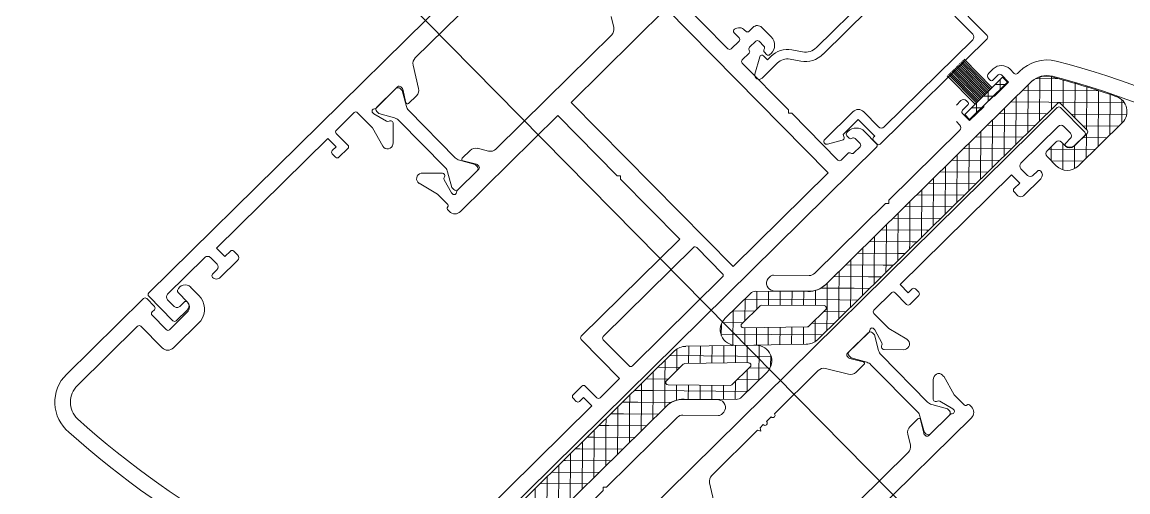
# Model space of a CAD drawing. Header units: centimetres. Extents: x 118932 to 154602, y -32682 to -23521.
# Drawn here: x 137766.14 to 137780.28, y -25504.94 to -25498.93 of the extents above; entities that cross this region are included whole.
import ezdxf

# ---------------------------------------------------------------- set-up
doc = ezdxf.new("R2010")
doc.units = ezdxf.units.CM
doc.header["$LTSCALE"] = 50
doc.header["$MEASUREMENT"] = 0
doc.layers.add('GEN_02_TF_Pencere', color=7, linetype='Continuous', lineweight=9, true_color=0x6093ac)
doc.layers.add('GEN_05_ML_Alçıpan_giydirme', color=7, linetype='Continuous', lineweight=18, true_color=0x7ebab5)

# ---------------------------------------------------------------- blocks, each defined once
blk = doc.blocks.new('P7_')
at = {"layer": 'GEN_02_TF_Pencere'}
for p, q in [((163386.215, -16188.826, 0), (163386.215, -16138.823, 0)), ((163381.215, -16166.121, 0), (163381.215, -16165.681, 0)), ((163381.245, -16165.651, 0), (163391.185, -16165.651, 0)), ((163381.245, -16165.651, 0), (163381.245, -16165.651, 0)), ((163381.355, -16165.881, 0), (163381.355, -16166.001, 0)), ((163382.075, -16165.831, 0), (163381.405, -16165.831, 0)), ((163382.125, -16166.001, 0), (163382.125, -16165.881, 0)), ((163384.265, -16165.851, 0), (163382.265, -16165.851, 0)), ((163382.265, -16165.851, 0), (163382.265, -16166.001, 0)), ((163384.265, -16166.001, 0), (163384.265, -16165.851, 0)), ((163384.385, -16165.881, 0), (163384.385, -16166.091, 0)), ((163384.735, -16165.851, 0), (163384.415, -16165.851, 0)), ((163384.765, -16166.152, 0), (163384.765, -16165.881, 0)), ((163382.265, -16166.001, 0), (163382.365, -16166.001, 0)), ((163382.395, -16166.031, 0), (163382.395, -16166.101, 0)), ((163384.165, -16166.091, 0), (163384.165, -16166.031, 0)), ((163384.195, -16166.001, 0), (163384.265, -16166.001, 0)), ((163384.903, -16166.018, 0), (163384.903, -16166.036, 0)), ((163385.363, -16166.006, 0), (163384.976, -16166.006, 0)), ((163385.331, -16166.006, 0), (163384.991, -16166.006, 0)), ((163385.699, -16165.948, 0), (163385.54, -16166.208, 0)), ((163386.57, -16165.901, 0), (163385.784, -16165.901, 0)), ((163381.445, -16166.151, 0), (163381.245, -16166.151, 0)), ((163381.405, -16166.051, 0), (163381.485, -16166.051, 0)), ((163381.995, -16166.051, 0), (163382.075, -16166.051, 0)), ((163382.345, -16166.151, 0), (163382.035, -16166.151, 0)), ((163384.355, -16166.121, 0), (163384.195, -16166.121, 0)), ((163384.696, -16166.412, 0), (163384.765, -16166.152, 0)), ((163384.903, -16166.036, 0), (163384.954, -16166.22, 0)), ((163384.951, -16166.046, 0), (163384.951, -16166.082, 0)), ((163384.951, -16166.082, 0), (163385.055, -16166.262, 0)), ((163385.267, -16166.262, 0), (163385.371, -16166.082, 0)), ((163385.295, -16166.226, 0), (163385.388, -16166.073, 0)), ((163385.371, -16166.082, 0), (163385.371, -16166.046, 0)), ((163385.393, -16166.058, 0), (163385.393, -16166.036, 0)), ((163384.992, -16166.302, 0), (163384.821, -16166.475, 0)), ((163385.455, -16166.256, 0), (163385.313, -16166.256, 0)), ((163385.071, -16166.322, 0), (163385.071, -16167.17, 0)), ((163385.251, -16167.17, 0), (163385.251, -16166.322, 0)), ((163384.821, -16166.475, 0), (163384.803, -16166.488, 0)), ((163384.801, -16167.005, 0), (163384.819, -16167.018, 0)), ((163384.819, -16167.018, 0), (163384.99, -16167.19, 0)), ((163384.763, -16167.341, 0), (163384.694, -16167.08, 0)), ((163384.952, -16167.272, 0), (163384.901, -16167.456, 0)), ((163385.055, -16167.23, 0), (163384.951, -16167.41, 0)), ((163385.251, -16167.17, 0), (163385.251, -16167.17, 0)), ((163385.371, -16167.41, 0), (163385.267, -16167.23, 0)), ((163385.387, -16167.419, 0), (163385.294, -16167.267, 0)), ((163385.311, -16167.236, 0), (163385.453, -16167.236, 0)), ((163385.539, -16167.284, 0), (163385.614, -16167.408, 0)), ((163387.863, -16167.407, 0), (163387.938, -16167.283, 0)), ((163384.764, -16167.528, 0), (163384.763, -16167.341, 0)), ((163384.951, -16167.41, 0), (163384.951, -16167.446, 0)), ((163385.371, -16167.446, 0), (163385.371, -16167.41, 0)), ((163385.391, -16167.456, 0), (163385.391, -16167.435, 0)), ((163388.713, -16167.339, 0), (163388.714, -16168.625, 0)), ((163384.714, -16167.607, 0), (163384.714, -16167.572, 0)), ((163384.729, -16167.553, 0), (163384.749, -16167.547, 0)), ((163384.901, -16167.456, 0), (163384.901, -16167.475, 0)), ((163384.974, -16167.486, 0), (163385.361, -16167.486, 0)), ((163384.991, -16167.486, 0), (163385.331, -16167.486, 0)), ((163385.7, -16167.456, 0), (163386.607, -16167.456, 0)), ((163386.607, -16167.456, 0), (163387.777, -16167.455, 0)), ((163386.564, -16167.706, 0), (163384.814, -16167.707, 0)), ((163386.564, -16168.786, 0), (163386.564, -16167.706, 0)), ((163388.514, -16167.704, 0), (163386.804, -16167.705, 0)), ((163386.804, -16167.705, 0), (163386.805, -16170.656, 0)), ((163388.515, -16170.655, 0), (163388.514, -16167.704, 0)), ((163388.914, -16168.625, 0), (163388.914, -16168.535, 0)), ((163388.744, -16168.655, 0), (163388.884, -16168.655, 0)), ((163389.034, -16168.604, 0), (163389.034, -16168.625, 0)), ((163389.064, -16168.655, 0), (163389.134, -16168.654, 0)), ((163386.594, -16168.816, 0), (163386.564, -16168.786, 0)), ((163386.564, -16168.846, 0), (163386.594, -16168.816, 0)), ((163386.565, -16169.926, 0), (163386.564, -16168.846, 0)), ((163388.865, -16168.855, 0), (163388.744, -16168.855, 0)), ((163389.034, -16168.805, 0), (163388.924, -16168.805, 0)), ((163389.064, -16168.925, 0), (163389.064, -16168.835, 0)), ((163389.214, -16168.734, 0), (163389.214, -16168.904, 0)), ((163388.714, -16168.885, 0), (163388.715, -16169.725, 0)), ((163388.732, -16169.097, 0), (163388.93, -16168.983, 0)), ((163389.014, -16169.025, 0), (163389.014, -16168.984, 0)), ((163388.975, -16169.009, 0), (163388.975, -16169.079, 0)), ((163388.975, -16169.079, 0), (163389.039, -16169.079, 0)), ((163389.064, -16169.055, 0), (163389.044, -16169.055, 0)), ((163389.039, -16169.199, 0), (163388.76, -16169.199, 0)), ((163389.267, -16169.391, 0), (163389.186, -16169.276, 0)), ((163389.285, -16169.207, 0), (163389.366, -16169.323, 0)), ((163389.53, -16169.408, 0), (163390.443, -16169.408, 0)), ((163391.075, -16170.689, 0), (163391.075, -16169.429, 0)), ((163391.195, -16169.289, 0), (163391.195, -16170.829, 0)), ((163390.345, -16169.528, 0), (163389.53, -16169.528, 0)), ((163388.715, -16169.725, 0), (163388.685, -16169.755, 0)), ((163388.685, -16169.755, 0), (163388.715, -16169.785, 0)), ((163388.715, -16169.785, 0), (163388.715, -16170.625, 0)), ((163384.765, -16170.657, 0), (163384.765, -16169.957, 0)), ((163384.795, -16169.927, 0), (163386.565, -16169.926, 0)), ((163386.615, -16170.126, 0), (163384.995, -16170.126, 0)), ((163386.636, -16170.134, 0), (163386.636, -16170.134, 0)), ((163384.965, -16170.156, 0), (163384.965, -16170.627, 0)), ((163386.645, -16170.626, 0), (163386.645, -16170.156, 0)), ((163384.165, -16170.477, 0), (163384.165, -16170.417, 0)), ((163384.195, -16170.387, 0), (163384.355, -16170.387, 0)), ((163384.385, -16170.417, 0), (163384.385, -16170.627, 0)), ((163388.934, -16170.485, 0), (163388.763, -16170.386, 0)), ((163388.781, -16170.319, 0), (163389.285, -16170.319, 0)), ((163389.385, -16170.419, 0), (163389.385, -16170.689, 0)), ((163384.265, -16170.507, 0), (163384.195, -16170.507, 0)), ((163384.265, -16170.657, 0), (163384.265, -16170.507, 0)), ((163388.995, -16170.439, 0), (163388.975, -16170.474, 0)), ((163389.265, -16170.439, 0), (163388.995, -16170.439, 0)), ((163389.015, -16170.525, 0), (163389.015, -16170.485, 0)), ((163389.045, -16170.455, 0), (163389.065, -16170.455, 0)), ((163389.265, -16170.739, 0), (163389.265, -16170.439, 0)), ((163382.265, -16170.658, 0), (163384.265, -16170.657, 0)), ((163384.415, -16170.657, 0), (163384.765, -16170.657, 0)), ((163384.995, -16170.657, 0), (163386.615, -16170.656, 0)), ((163386.805, -16170.656, 0), (163388.515, -16170.655, 0)), ((163386.805, -16170.656, 0), (163386.805, -16170.656, 0)), ((163388.745, -16170.655, 0), (163388.866, -16170.655, 0)), ((163389.065, -16170.675, 0), (163389.065, -16170.585, 0)), ((163389.215, -16170.604, 0), (163389.215, -16170.824, 0)), ((163388.925, -16170.705, 0), (163389.035, -16170.705, 0)), ((163389.215, -16170.829, 0), (163389.215, -16170.769, 0)), ((163389.245, -16170.739, 0), (163389.265, -16170.739, 0)), ((163389.435, -16170.739, 0), (163391.025, -16170.739, 0)), ((163390.47, -16171.349, 0), (163390.47, -16170.839, 0)), ((163390.49, -16171.349, 0), (163390.49, -16170.839, 0)), ((163390.51, -16171.349, 0), (163390.51, -16170.839, 0)), ((163390.53, -16171.349, 0), (163390.53, -16170.839, 0)), ((163390.55, -16171.349, 0), (163390.55, -16170.839, 0)), ((163390.57, -16171.349, 0), (163390.57, -16170.839, 0)), ((163390.59, -16171.349, 0), (163390.59, -16170.839, 0)), ((163390.61, -16171.349, 0), (163390.61, -16170.839, 0)), ((163390.63, -16171.349, 0), (163390.63, -16170.839, 0)), ((163390.65, -16171.349, 0), (163390.65, -16170.839, 0)), ((163390.67, -16171.349, 0), (163390.67, -16170.839, 0)), ((163390.69, -16171.349, 0), (163390.69, -16170.839, 0)), ((163390.71, -16171.349, 0), (163390.71, -16170.839, 0)), ((163390.73, -16171.349, 0), (163390.73, -16170.839, 0)), ((163390.75, -16171.349, 0), (163390.75, -16170.839, 0)), ((163390.77, -16171.349, 0), (163390.77, -16170.839, 0)), ((163389.185, -16170.854, 0), (163381.245, -16170.859, 0)), ((163389.185, -16170.854, 0), (163389.185, -16170.854, 0)), ((163391.165, -16170.859, 0), (163389.245, -16170.859, 0)), ((163391.165, -16170.859, 0), (163391.165, -16170.859, 0)), ((163390.96, -16171.349, 0), (163390.28, -16171.349, 0)), ((163390.28, -16171.349, 0), (163390.28, -16171.439, 0)), ((163390.492, -16171.439, 0), (163390.402, -16171.349, 0)), ((163390.492, -16171.349, 0), (163390.402, -16171.439, 0)), ((163390.704, -16171.439, 0), (163390.614, -16171.349, 0)), ((163390.704, -16171.349, 0), (163390.614, -16171.439, 0)), ((163390.916, -16171.439, 0), (163390.826, -16171.349, 0)), ((163390.916, -16171.349, 0), (163390.826, -16171.439, 0)), ((163390.96, -16171.439, 0), (163390.96, -16171.349, 0)), ((163390.96, -16171.349, 0), (163390.96, -16171.349, 0)), ((163390.28, -16171.44, 0), (163390.279, -16171.438, 0)), ((163390.28, -16171.439, 0), (163390.96, -16171.439, 0))]:
    blk.add_line(p, q, dxfattribs=at)
at = {"layer": 'GEN_02_TF_Pencere', "extrusion": (0, 0, -1)}
for p, q in [((163379.764, -16165.653, 0), (163381.145, -16165.653, 0)), ((163381.175, -16165.683, 0), (163381.175, -16165.823, 0)), ((163380.845, -16165.853, 0), (163379.764, -16165.853, 0)), ((163380.875, -16166.272, 0), (163380.875, -16165.883, 0)), ((163381.075, -16165.883, 0), (163381.075, -16166.142, 0)), ((163381.145, -16165.853, 0), (163381.105, -16165.853, 0)), ((163381.515, -16166.083, 0), (163381.515, -16165.911, 0)), ((163381.679, -16165.973, 0), (163381.679, -16166.122, 0)), ((163381.105, -16166.172, 0), (163381.44, -16166.172, 0)), ((163381.468, -16166.372, 0), (163380.975, -16166.372, 0)), ((163385.515, -16170.899, 0), (163381.206, -16170.899, 0)), ((163382.581, -16171.329, 0), (163383.01, -16170.899, 0)), ((163382.793, -16171.329, 0), (163383.223, -16170.899, 0)), ((163383.005, -16171.329, 0), (163383.428, -16170.906, 0)), ((163383.525, -16171.329, 0), (163383.095, -16170.899, 0)), ((163383.217, -16171.329, 0), (163383.62, -16170.925, 0)), ((163383.737, -16171.329, 0), (163383.307, -16170.899, 0)), ((163383.428, -16170.906, 0), (163383.435, -16170.899, 0)), ((163383.429, -16171.329, 0), (163383.813, -16170.945, 0)), ((163383.537, -16170.917, 0), (163383.519, -16170.899, 0)), ((163383.949, -16171.329, 0), (163383.537, -16170.917, 0)), ((163383.62, -16170.925, 0), (163383.647, -16170.899, 0)), ((163383.641, -16171.329, 0), (163384.005, -16170.965, 0)), ((163383.773, -16170.941, 0), (163383.731, -16170.899, 0)), ((163384.161, -16171.329, 0), (163383.773, -16170.941, 0)), ((163383.813, -16170.945, 0), (163383.859, -16170.899, 0)), ((163383.853, -16171.329, 0), (163384.198, -16170.984, 0)), ((163384.01, -16170.965, 0), (163383.943, -16170.899, 0)), ((163384.005, -16170.965, 0), (163384.071, -16170.899, 0)), ((163384.373, -16171.329, 0), (163384.01, -16170.965, 0)), ((163384.246, -16170.989, 0), (163384.156, -16170.899, 0)), ((163384.198, -16170.984, 0), (163384.283, -16170.899, 0)), ((163384.482, -16171.013, 0), (163384.368, -16170.899, 0)), ((163384.39, -16171.004, 0), (163384.495, -16170.899, 0)), ((163384.718, -16171.037, 0), (163384.58, -16170.899, 0)), ((163384.583, -16171.024, 0), (163384.708, -16170.899, 0)), ((163384.775, -16171.043, 0), (163384.92, -16170.899, 0)), ((163384.955, -16171.061, 0), (163384.792, -16170.899, 0)), ((163384.968, -16171.063, 0), (163385.132, -16170.899, 0)), ((163385.191, -16171.086, 0), (163385.004, -16170.899, 0)), ((163385.16, -16171.082, 0), (163385.344, -16170.899, 0)), ((163385.416, -16171.099, 0), (163385.216, -16170.899, 0)), ((163385.356, -16171.099, 0), (163385.553, -16170.902, 0)), ((163386.344, -16171.815, 0), (163385.428, -16170.899, 0)), ((163385.515, -16170.899, 0), (163385.515, -16170.899, 0)), ((163385.527, -16171.14, 0), (163385.684, -16170.983, 0)), ((163386.306, -16171.577, 0), (163385.657, -16170.957, 0)), ((163384.065, -16171.329, 0), (163384.39, -16171.004, 0)), ((163384.586, -16171.329, 0), (163384.246, -16170.989, 0)), ((163384.278, -16171.329, 0), (163384.583, -16171.024, 0)), ((163384.798, -16171.329, 0), (163384.482, -16171.013, 0)), ((163384.49, -16171.329, 0), (163384.775, -16171.043, 0)), ((163384.702, -16171.329, 0), (163384.968, -16171.063, 0)), ((163385.019, -16171.338, 0), (163384.718, -16171.037, 0)), ((163384.914, -16171.329, 0), (163385.16, -16171.082, 0)), ((163385.815, -16171.922, 0), (163384.955, -16171.061, 0)), ((163385.17, -16171.099, 0), (163385.473, -16171.099, 0)), ((163385.17, -16171.099, 0), (163385.17, -16171.099, 0)), ((163385.204, -16171.099, 0), (163385.191, -16171.086, 0)), ((163385.493, -16171.107, 0), (163386.083, -16171.67, 0)), ((163385.636, -16171.243, 0), (163385.792, -16171.087, 0)), ((163386.184, -16171.072, 0), (163386.079, -16171.177, 0)), ((163386.412, -16171.056, 0), (163386.098, -16171.37, 0)), ((163386.201, -16171.066, 0), (163386.391, -16171.256, 0)), ((163386.721, -16171.056, 0), (163386.263, -16171.056, 0)), ((163386.403, -16171.056, 0), (163386.603, -16171.256, 0)), ((163386.624, -16171.056, 0), (163386.424, -16171.256, 0)), ((163386.616, -16171.056, 0), (163387.476, -16171.916, 0)), ((163386.8, -16171.093, 0), (163386.636, -16171.256, 0)), ((163387.262, -16171.555, 0), (163386.792, -16171.085, 0)), ((163387.017, -16171.08, 0), (163387.06, -16171.08, 0)), ((163387.095, -16171.095, 0), (163387.417, -16171.42, 0)), ((163385.09, -16171.365, 0), (163385.227, -16171.228, 0)), ((163385.711, -16171.713, 0), (163385.149, -16171.15, 0)), ((163385.744, -16171.347, 0), (163385.901, -16171.191, 0)), ((163386.086, -16171.163, 0), (163387.002, -16172.079, 0)), ((163386.368, -16171.256, 0), (163386.698, -16171.256, 0)), ((163386.719, -16171.265, 0), (163387.282, -16171.828, 0)), ((163386.906, -16171.199, 0), (163386.779, -16171.325, 0)), ((163387.276, -16171.561, 0), (163386.954, -16171.236, 0)), ((163390.29, -16171.189, 0), (163390.37, -16171.189, 0)), ((163390.42, -16171.239, 0), (163390.42, -16171.269, 0)), ((163390.82, -16171.269, 0), (163390.82, -16171.239, 0)), ((163390.87, -16171.189, 0), (163390.95, -16171.189, 0)), ((163381.247, -16171.329, 0), (163384.943, -16171.329, 0)), ((163381.247, -16171.329, 0), (163384.942, -16171.329, 0)), ((163385.207, -16171.46, 0), (163385.333, -16171.334, 0)), ((163385.853, -16171.451, 0), (163386.009, -16171.294, 0)), ((163385.961, -16171.554, 0), (163386.118, -16171.398, 0)), ((163386.125, -16171.401, 0), (163386.774, -16172.02, 0)), ((163386.36, -16171.32, 0), (163386.204, -16171.476, 0)), ((163386.937, -16171.871, 0), (163386.348, -16171.308, 0)), ((163387.012, -16171.305, 0), (163386.885, -16171.431, 0)), ((163390.14, -16171.399, 0), (163390.14, -16171.339, 0)), ((163390.27, -16171.319, 0), (163390.27, -16171.449, 0)), ((163390.4, -16171.289, 0), (163390.3, -16171.289, 0)), ((163390.94, -16171.289, 0), (163390.84, -16171.289, 0)), ((163390.97, -16171.449, 0), (163390.97, -16171.319, 0)), ((163391.1, -16171.339, 0), (163391.1, -16171.419, 0)), ((163383.612, -16171.529, 0), (163382.341, -16171.529, 0)), ((163383.642, -16171.499, 0), (163383.612, -16171.529, 0)), ((163383.672, -16171.529, 0), (163383.642, -16171.499, 0)), ((163384.943, -16171.529, 0), (163383.672, -16171.529, 0)), ((163385.155, -16171.417, 0), (163385.477, -16171.741, 0)), ((163385.169, -16171.423, 0), (163385.639, -16171.892, 0)), ((163385.313, -16171.567, 0), (163385.439, -16171.44, 0)), ((163385.419, -16171.673, 0), (163385.545, -16171.546, 0)), ((163386.07, -16171.658, 0), (163386.226, -16171.501, 0)), ((163386.469, -16171.424, 0), (163386.313, -16171.58, 0)), ((163386.578, -16171.527, 0), (163386.421, -16171.684, 0)), ((163387.118, -16171.411, 0), (163386.992, -16171.537, 0)), ((163387.224, -16171.517, 0), (163387.098, -16171.643, 0)), ((163387.488, -16171.449, 0), (163388.759, -16171.449, 0)), ((163388.759, -16171.449, 0), (163388.789, -16171.479, 0)), ((163388.789, -16171.479, 0), (163388.819, -16171.449, 0)), ((163388.819, -16171.449, 0), (163390.09, -16171.449, 0)), ((163390.27, -16171.449, 0), (163390.522, -16171.449, 0)), ((163390.54, -16171.439, 0), (163390.7, -16171.439, 0)), ((163390.717, -16171.449, 0), (163390.97, -16171.449, 0)), ((163391.13, -16171.449, 0), (163391.164, -16171.449, 0)), ((163385.335, -16171.883, 0), (163385.013, -16171.558, 0)), ((163385.525, -16171.779, 0), (163385.651, -16171.652, 0)), ((163386.018, -16171.922, 0), (163386.332, -16171.608, 0)), ((163386.686, -16171.631, 0), (163386.53, -16171.787, 0)), ((163387.34, -16171.613, 0), (163387.204, -16171.75, 0)), ((163387.516, -16171.649, 0), (163387.27, -16171.895, 0)), ((163387.411, -16171.64, 0), (163387.712, -16171.94, 0)), ((163387.729, -16171.649, 0), (163387.463, -16171.915, 0)), ((163391.184, -16171.649, 0), (163387.488, -16171.649, 0)), ((163391.184, -16171.649, 0), (163387.488, -16171.649, 0)), ((163387.633, -16171.649, 0), (163387.948, -16171.964, 0)), ((163387.941, -16171.649, 0), (163387.655, -16171.935, 0)), ((163387.845, -16171.649, 0), (163388.185, -16171.989, 0)), ((163388.153, -16171.649, 0), (163387.848, -16171.954, 0)), ((163388.365, -16171.649, 0), (163388.04, -16171.974, 0)), ((163388.057, -16171.649, 0), (163388.421, -16172.013, 0)), ((163388.577, -16171.649, 0), (163388.233, -16171.993, 0)), ((163388.269, -16171.649, 0), (163388.657, -16172.037, 0)), ((163388.789, -16171.649, 0), (163388.425, -16172.013, 0)), ((163388.481, -16171.649, 0), (163388.893, -16172.061, 0)), ((163389.001, -16171.649, 0), (163388.618, -16172.033, 0)), ((163388.693, -16171.649, 0), (163389.123, -16172.079, 0)), ((163389.213, -16171.649, 0), (163388.81, -16172.052, 0)), ((163388.906, -16171.649, 0), (163389.335, -16172.079, 0)), ((163389.426, -16171.649, 0), (163389.003, -16172.072, 0)), ((163389.118, -16171.649, 0), (163389.548, -16172.079, 0)), ((163389.638, -16171.649, 0), (163389.208, -16172.079, 0)), ((163389.33, -16171.649, 0), (163389.76, -16172.079, 0)), ((163389.85, -16171.649, 0), (163389.42, -16172.079, 0)), ((163389.542, -16171.649, 0), (163389.972, -16172.079, 0)), ((163390.062, -16171.649, 0), (163389.632, -16172.079, 0)), ((163389.754, -16171.649, 0), (163390.184, -16172.079, 0)), ((163390.274, -16171.649, 0), (163389.844, -16172.079, 0)), ((163389.966, -16171.649, 0), (163390.396, -16172.079, 0)), ((163390.486, -16171.649, 0), (163390.056, -16172.079, 0)), ((163390.178, -16171.649, 0), (163390.608, -16172.079, 0)), ((163390.698, -16171.649, 0), (163390.268, -16172.079, 0)), ((163390.39, -16171.649, 0), (163390.82, -16172.079, 0)), ((163390.911, -16171.649, 0), (163390.481, -16172.079, 0)), ((163390.603, -16171.649, 0), (163391.033, -16172.079, 0)), ((163391.123, -16171.649, 0), (163390.693, -16172.079, 0)), ((163390.815, -16171.649, 0), (163391.84, -16172.675, 0)), ((163391.303, -16171.681, 0), (163390.905, -16172.079, 0)), ((163391.027, -16171.649, 0), (163391.719, -16172.341, 0)), ((163391.249, -16171.659, 0), (163391.46, -16171.87, 0)), ((163391.594, -16171.684, 0), (163391.594, -16171.684, 0)), ((163385.631, -16171.885, 0), (163385.794, -16171.722, 0)), ((163386.062, -16171.722, 0), (163385.733, -16171.722, 0)), ((163385.806, -16171.922, 0), (163386.006, -16171.722, 0)), ((163386.027, -16171.922, 0), (163385.827, -16171.722, 0)), ((163386.229, -16171.912, 0), (163386.039, -16171.722, 0)), ((163386.247, -16171.905, 0), (163386.351, -16171.801, 0)), ((163386.795, -16171.734, 0), (163386.638, -16171.891, 0)), ((163391.411, -16171.785, 0), (163391.117, -16172.079, 0)), ((163385.413, -16171.898, 0), (163385.371, -16171.898, 0)), ((163385.709, -16171.922, 0), (163386.168, -16171.922, 0)), ((163386.903, -16171.838, 0), (163386.747, -16171.994, 0)), ((163387.074, -16171.879, 0), (163386.878, -16172.075, 0)), ((163387.261, -16171.879, 0), (163386.958, -16171.879, 0)), ((163387.014, -16171.879, 0), (163387.214, -16172.079, 0)), ((163387.27, -16171.895, 0), (163387.086, -16172.079, 0)), ((163387.226, -16171.879, 0), (163387.24, -16171.892, 0)), ((163387.24, -16171.892, 0), (163387.426, -16172.079, 0)), ((163387.261, -16171.879, 0), (163387.261, -16171.879, 0)), ((163387.463, -16171.915, 0), (163387.299, -16172.079, 0)), ((163387.476, -16171.916, 0), (163387.638, -16172.079, 0)), ((163387.655, -16171.935, 0), (163387.511, -16172.079, 0)), ((163387.712, -16171.94, 0), (163387.851, -16172.079, 0)), ((163387.848, -16171.954, 0), (163387.723, -16172.079, 0)), ((163388.04, -16171.974, 0), (163387.935, -16172.079, 0)), ((163387.948, -16171.964, 0), (163388.063, -16172.079, 0)), ((163391.489, -16171.919, 0), (163391.254, -16172.154, 0)), ((163391.185, -16172.117, 0), (163381.245, -16172.117, 0)), ((163386.915, -16172.079, 0), (163391.224, -16172.079, 0)), ((163386.915, -16172.079, 0), (163386.915, -16172.079, 0)), ((163388.233, -16171.993, 0), (163388.147, -16172.079, 0)), ((163388.185, -16171.989, 0), (163388.275, -16172.079, 0)), ((163388.425, -16172.013, 0), (163388.359, -16172.079, 0)), ((163388.421, -16172.013, 0), (163388.487, -16172.079, 0)), ((163388.618, -16172.033, 0), (163388.571, -16172.079, 0)), ((163388.657, -16172.037, 0), (163388.699, -16172.079, 0)), ((163388.81, -16172.052, 0), (163388.784, -16172.079, 0)), ((163388.893, -16172.061, 0), (163388.911, -16172.079, 0)), ((163389.003, -16172.072, 0), (163388.996, -16172.079, 0)), ((163391.185, -16172.117, 0), (163391.185, -16172.117, 0)), ((163391.565, -16172.055, 0), (163391.254, -16172.366, 0)), ((163391.254, -16172.109, 0), (163391.254, -16172.589, 0)), ((163391.215, -16172.587, 0), (163391.215, -16172.147, 0)), ((163391.64, -16172.192, 0), (163391.254, -16172.578, 0)), ((163384.734, -16172.367, 0), (163385.558, -16172.367, 0)), ((163385.558, -16172.367, 0), (163385.58, -16172.405, 0)), ((163385.58, -16172.405, 0), (163385.602, -16172.367, 0)), ((163385.602, -16172.367, 0), (163385.66, -16172.367, 0)), ((163385.72, -16172.367, 0), (163385.8, -16172.367, 0)), ((163385.86, -16172.367, 0), (163386.646, -16172.367, 0)), ((163387.665, -16172.618, 0), (163387.665, -16172.347, 0)), ((163387.695, -16172.317, 0), (163388.015, -16172.317, 0)), ((163388.045, -16172.347, 0), (163388.045, -16172.557, 0)), ((163388.165, -16172.467, 0), (163388.165, -16172.317, 0)), ((163388.165, -16172.317, 0), (163390.165, -16172.317, 0)), ((163390.165, -16172.317, 0), (163390.165, -16172.467, 0)), ((163390.305, -16172.467, 0), (163390.305, -16172.347, 0)), ((163390.355, -16172.297, 0), (163391.025, -16172.297, 0)), ((163391.075, -16172.347, 0), (163391.075, -16172.467, 0)), ((163391.714, -16172.331, 0), (163391.208, -16172.837, 0)), ((163391.254, -16172.3, 0), (163391.756, -16172.802, 0)), ((163384.49, -16172.674, 0), (163384.649, -16172.414, 0)), ((163386.731, -16172.414, 0), (163386.89, -16172.674, 0)), ((163387.038, -16172.524, 0), (163387.038, -16172.502, 0)), ((163387.135, -16172.692, 0), (163387.042, -16172.539, 0)), ((163387.059, -16172.548, 0), (163387.059, -16172.512, 0)), ((163387.068, -16172.472, 0), (163387.455, -16172.472, 0)), ((163387.099, -16172.472, 0), (163387.439, -16172.472, 0)), ((163387.528, -16172.502, 0), (163387.477, -16172.686, 0)), ((163387.479, -16172.512, 0), (163387.479, -16172.548, 0)), ((163387.528, -16172.484, 0), (163387.528, -16172.502, 0)), ((163388.235, -16172.467, 0), (163388.165, -16172.467, 0)), ((163388.265, -16172.557, 0), (163388.265, -16172.497, 0)), ((163390.035, -16172.497, 0), (163390.035, -16172.567, 0)), ((163390.165, -16172.467, 0), (163390.065, -16172.467, 0)), ((163390.435, -16172.517, 0), (163390.355, -16172.517, 0)), ((163390.777, -16172.419, 0), (163390.654, -16172.542, 0)), ((163390.654, -16172.469, 0), (163390.654, -16172.637, 0)), ((163390.915, -16172.493, 0), (163390.678, -16172.73, 0)), ((163390.865, -16172.419, 0), (163390.704, -16172.419, 0)), ((163390.736, -16172.419, 0), (163391.154, -16172.837, 0)), ((163390.915, -16172.529, 0), (163390.915, -16172.469, 0)), ((163391.025, -16172.517, 0), (163390.945, -16172.517, 0)), ((163391.254, -16172.513, 0), (163391.578, -16172.837, 0)), ((163391.785, -16172.471, 0), (163391.42, -16172.837, 0)), ((163387.163, -16172.728, 0), (163387.059, -16172.548, 0)), ((163387.479, -16172.548, 0), (163387.375, -16172.728, 0)), ((163387.735, -16172.878, 0), (163387.665, -16172.618, 0)), ((163388.075, -16172.587, 0), (163388.235, -16172.587, 0)), ((163390.085, -16172.617, 0), (163390.395, -16172.617, 0)), ((163390.654, -16172.549, 0), (163390.942, -16172.837, 0)), ((163391.001, -16172.619, 0), (163390.793, -16172.827, 0)), ((163390.985, -16172.617, 0), (163391.185, -16172.617, 0)), ((163391.212, -16172.62, 0), (163390.996, -16172.837, 0)), ((163391.224, -16172.62, 0), (163391.024, -16172.62, 0)), ((163391.15, -16172.62, 0), (163391.366, -16172.837, 0)), ((163391.844, -16172.625, 0), (163391.632, -16172.837, 0)), ((163386.975, -16172.722, 0), (163387.118, -16172.722, 0)), ((163387.179, -16173.636, 0), (163387.179, -16172.788, 0)), ((163387.359, -16172.788, 0), (163387.359, -16173.636, 0)), ((163387.438, -16172.768, 0), (163387.609, -16172.941, 0)), ((163387.609, -16172.941, 0), (163387.627, -16172.954, 0)), ((163390.854, -16172.837, 0), (163391.644, -16172.837, 0)), ((163387.611, -16173.484, 0), (163387.44, -16173.656, 0)), ((163387.629, -16173.471, 0), (163387.611, -16173.484, 0)), ((163387.179, -16173.636, 0), (163387.179, -16173.636, 0)), ((163387.667, -16173.807, 0), (163387.737, -16173.546, 0)), ((163386.892, -16173.75, 0), (163386.816, -16173.874, 0)), ((163387.12, -16173.702, 0), (163386.977, -16173.702, 0)), ((163387.044, -16173.885, 0), (163387.137, -16173.733, 0)), ((163387.059, -16173.876, 0), (163387.163, -16173.696, 0)), ((163387.375, -16173.696, 0), (163387.479, -16173.876, 0)), ((163387.478, -16173.738, 0), (163387.529, -16173.922, 0)), ((163387.667, -16173.994, 0), (163387.667, -16173.807, 0)), ((163386.731, -16173.922, 0), (163385.824, -16173.922, 0)), ((163387.039, -16173.922, 0), (163387.039, -16173.901, 0)), ((163387.059, -16173.912, 0), (163387.059, -16173.876, 0)), ((163387.456, -16173.952, 0), (163387.069, -16173.952, 0)), ((163387.439, -16173.952, 0), (163387.099, -16173.952, 0)), ((163387.479, -16173.876, 0), (163387.479, -16173.912, 0)), ((163387.529, -16173.922, 0), (163387.529, -16173.941, 0)), ((163387.702, -16174.019, 0), (163387.682, -16174.013, 0)), ((163387.716, -16174.073, 0), (163387.716, -16174.038, 0)), ((163385.867, -16174.172, 0), (163387.616, -16174.173, 0))]:
    blk.add_line(p, q, dxfattribs=at)
for centre, radius, start, end in [((-163379.764, -16166.153, 0), 0.5, 354.4787, 90), ((-163381.145, -16165.683, 0), 0.03, 90, 180), ((-163379.764, -16166.153, 0), 0.3, 359.1788, 90), ((-163380.845, -16165.883, 0), 0.03, 90, 180), ((-163381.105, -16165.883, 0), 0.03, 360, 90), ((-163381.145, -16165.823, 0), 0.03, 180, 270), ((-163381.545, -16165.911, 0), 0.03, 359.9999, 61.2907), ((-163381.579, -16165.973, 0), 0.1, 61.2651, 180.0257), ((-163390.594, -16165.498, 0), 11.15, 329.2971, 356.6114), ((-163381.105, -16166.142, 0), 0.03, 270, 0), ((-163381.424, -16166.082, 0), 0.0907, 180.1582, 260.041), ((-163381.424, -16166.121, 0), 0.254, 180.1582, 260.0409), ((-163390.594, -16165.498, 0), 11.35, 329.2896, 356.4497), ((-163380.975, -16166.272, 0), 0.1, 270, 0), ((-163385.515, -16171.099, 0), 0.2, 89.9993, 135.0021), ((-163385.17, -16171.129, 0), 0.03, 314.999, 90), ((-163385.473, -16171.129, 0), 0.03, 90, 133.4851), ((-163386.263, -16171.256, 0), 0.2, 313.6643, 90), ((-163386.721, -16171.156, 0), 0.1, 90, 134.999), ((-163387.027, -16171.175, 0), 0.0953, 320.0462, 84.3242), ((-163387.06, -16171.13, 0), 0.05, 90.0001, 135), ((-163386.368, -16171.286, 0), 0.03, 313.485, 90), ((-163386.698, -16171.286, 0), 0.03, 90, 134.999), ((-163390.37, -16171.239, 0), 0.05, 90, 180), ((-163390.87, -16171.239, 0), 0.05, 360, 90), ((-163390.95, -16171.339, 0), 0.15, 90, 180), ((-163384.942, -16171.649, 0), 0.32, 90, 134.9999), ((-163384.943, -16171.629, 0), 0.3, 90, 135), ((-163390.09, -16171.399, 0), 0.05, 180, 270), ((-163390.3, -16171.319, 0), 0.03, 360, 90), ((-163390.4, -16171.269, 0), 0.02, 180, 270), ((-163390.84, -16171.269, 0), 0.02, 270, 0), ((-163390.94, -16171.319, 0), 0.03, 90, 180), ((-163384.943, -16171.629, 0), 0.1, 90, 134.9999), ((-163387.488, -16171.349, 0), 0.1, 270, 314.9999), ((-163390.54, -16171.459, 0), 0.02, 30, 90), ((-163390.7, -16171.459, 0), 0.02, 90, 150), ((-163391.13, -16171.419, 0), 0.03, 270, 0), ((-163391.175, -16171.94, 0), 0.491, 88.7016, 148.5544), ((-163386.062, -16171.692, 0), 0.03, 133.485, 270), ((-163386.168, -16171.722, 0), 0.2, 133.6643, 270), ((-163387.488, -16171.329, 0), 0.32, 270, 314.9999), ((-163387.488, -16171.349, 0), 0.3, 270, 315), ((-163391.175, -16171.94, 0), 0.291, 91.6867, 148.3334), ((-163391.175, -16171.92, 0), 0.271, 91.7479, 148.2984), ((-163381.836, -16177.48, 0), 11.35, 149.2896, 176.4497), ((-163385.404, -16171.803, 0), 0.0953, 140.0462, 264.3242), ((-163385.733, -16171.692, 0), 0.03, 270, 314.999), ((-163387.261, -16171.849, 0), 0.03, 134.999, 270), ((-163381.836, -16177.46, 0), 11.129, 149.2979, 153.8143), ((-163381.836, -16177.48, 0), 11.15, 149.2971, 176.6114), ((-163385.371, -16171.848, 0), 0.05, 270.0001, 315), ((-163385.709, -16171.822, 0), 0.1, 270, 314.999), ((-163386.958, -16171.849, 0), 0.03, 270, 313.4851), ((-163386.915, -16171.879, 0), 0.2, 269.9993, 315.0021), ((-163391.185, -16172.147, 0), 0.03, 90, 180), ((-163391.224, -16172.109, 0), 0.03, 90, 180), ((-163384.734, -16172.467, 0), 0.1, 31.3999, 90), ((-163385.69, -16172.367, 0), 0.03, 180, 0), ((-163385.83, -16172.367, 0), 0.03, 180, 0), ((-163386.646, -16172.467, 0), 0.1, 90, 148.6001), ((-163387.695, -16172.347, 0), 0.03, 360, 90), ((-163388.015, -16172.347, 0), 0.03, 90, 180), ((-163390.355, -16172.347, 0), 0.05, 360, 90), ((-163391.025, -16172.347, 0), 0.05, 90, 180), ((-163387.068, -16172.502, 0), 0.03, 360, 90), ((-163387.068, -16172.524, 0), 0.03, 328.6301, 359.993), ((-163387.099, -16172.512, 0), 0.04, 0.0001, 89.9999), ((-163387.439, -16172.512, 0), 0.04, 90, 180), ((-163387.455, -16172.442, 0), 0.03, 224.2123, 270.0001), ((-163387.498, -16172.484, 0), 0.03, 44.2142, 179.9963), ((-163388.235, -16172.497, 0), 0.03, 90, 180), ((-163390.065, -16172.497, 0), 0.03, 360, 90), ((-163390.355, -16172.467, 0), 0.05, 270, 0), ((-163390.435, -16172.547, 0), 0.03, 90, 180), ((-163390.704, -16172.469, 0), 0.05, 360, 90), ((-163390.865, -16172.469, 0), 0.05, 90, 180), ((-163390.945, -16172.547, 0), 0.03, 360, 90), ((-163391.019, -16172.517, 0), 0.104, 266.8743, 353.2061), ((-163391.025, -16172.467, 0), 0.05, 180, 270), ((-163386.975, -16172.622, 0), 0.1, 270.0002, 328.5935), ((-163388.075, -16172.557, 0), 0.03, 270, 0), ((-163388.235, -16172.557, 0), 0.03, 180, 270), ((-163390.085, -16172.567, 0), 0.05, 270, 0), ((-163390.395, -16172.547, 0), 0.07, 180, 270), ((-163390.854, -16172.637, 0), 0.2, 270, 0), ((-163390.985, -16172.547, 0), 0.07, 270, 0), ((-163391.185, -16172.587, 0), 0.03, 180, 270), ((-163391.223, -16172.589, 0), 0.0312, 179.6263, 267.7267), ((-163391.644, -16172.637, 0), 0.2, 153.8142, 270), ((-163387.118, -16172.702, 0), 0.02, 148.6001, 270), ((-163387.059, -16172.788, 0), 0.12, 149.9999, 180), ((-163387.479, -16172.788, 0), 0.12, 0, 29.9999), ((-163387.461, -16172.742, 0), 0.0347, 311.3603, 78.1907), ((-163387.447, -16172.679, 0), 0.03, 194.4077, 257.7275), ((-163387.667, -16172.897, 0), 0.07, 164.9963, 305.0258), ((-163387.669, -16173.528, 0), 0.07, 55.0329, 195.014), ((-163387.059, -16173.636, 0), 0.12, 180.0001, 210), ((-163387.479, -16173.636, 0), 0.12, 330.0001, 360), ((-163387.463, -16173.682, 0), 0.0347, 281.8309, 48.6866), ((-163386.977, -16173.802, 0), 0.1, 31.4328, 90.0329), ((-163387.12, -16173.722, 0), 0.02, 90.0328, 211.4328), ((-163387.449, -16173.746, 0), 0.03, 102.3019, 165.6431), ((-163386.731, -16173.822, 0), 0.1, 211.4328, 270.0329), ((-163387.069, -16173.901, 0), 0.03, 0.0331, 31.4331), ((-163387.069, -16173.922, 0), 0.03, 270.0328, 0.0329), ((-163387.099, -16173.912, 0), 0.04, 270, 359.9999), ((-163387.439, -16173.912, 0), 0.04, 180, 270), ((-163387.456, -16173.982, 0), 0.03, 90.0329, 135.8207), ((-163387.499, -16173.941, 0), 0.03, 180.0329, 315.8205), ((-163387.616, -16174.073, 0), 0.1, 180.0293, 270.0417), ((-163387.687, -16173.994, 0), 0.02, 284.9815, 0.053), ((-163387.696, -16174.038, 0), 0.02, 105.0375, 180.0083)]:
    blk.add_arc(centre, radius, start, end, dxfattribs=at)
at = {"layer": 'GEN_02_TF_Pencere'}
for centre, radius, start, end in [((163381.245, -16165.681, 0), 0.03, 90, 180), ((163381.405, -16165.881, 0), 0.05, 90, 180), ((163382.075, -16165.881, 0), 0.05, 360, 90), ((163384.415, -16165.881, 0), 0.03, 90, 180), ((163384.735, -16165.881, 0), 0.03, 360, 90), ((163381.405, -16166.001, 0), 0.05, 180, 270), ((163382.075, -16166.001, 0), 0.05, 270, 0), ((163382.365, -16166.031, 0), 0.03, 360, 90), ((163384.195, -16166.031, 0), 0.03, 90, 180), ((163384.933, -16166.018, 0), 0.03, 44.2142, 179.9963), ((163384.991, -16166.046, 0), 0.04, 90, 180), ((163384.976, -16165.976, 0), 0.03, 224.2123, 270.0001), ((163385.331, -16166.046, 0), 0.04, 0.0001, 89.9999), ((163385.363, -16166.036, 0), 0.03, 360, 90), ((163385.784, -16166.001, 0), 0.1, 90, 148.6001), ((163381.245, -16166.121, 0), 0.03, 180, 270), ((163381.445, -16166.081, 0), 0.07, 270, 0), ((163381.485, -16166.081, 0), 0.03, 360, 90), ((163381.995, -16166.081, 0), 0.03, 90, 180), ((163382.035, -16166.081, 0), 0.07, 180, 270), ((163382.345, -16166.101, 0), 0.05, 270, 0), ((163384.195, -16166.091, 0), 0.03, 180, 270), ((163384.355, -16166.091, 0), 0.03, 270, 0), ((163385.363, -16166.058, 0), 0.03, 328.6301, 359.993), ((163384.983, -16166.213, 0), 0.03, 194.4077, 257.7275), ((163384.969, -16166.276, 0), 0.0347, 311.3603, 78.1907), ((163384.951, -16166.322, 0), 0.12, 0, 29.9999), ((163385.371, -16166.322, 0), 0.12, 149.9999, 180), ((163385.313, -16166.236, 0), 0.02, 148.6001, 270), ((163385.455, -16166.156, 0), 0.1, 270.0002, 328.5935), ((163384.763, -16166.431, 0), 0.07, 164.9963, 305.0258), ((163384.761, -16167.062, 0), 0.07, 55.0329, 195.014), ((163384.981, -16167.28, 0), 0.03, 102.3019, 165.6431), ((163384.968, -16167.216, 0), 0.0347, 281.8309, 48.6866), ((163384.951, -16167.17, 0), 0.12, 330.0001, 360), ((163385.371, -16167.17, 0), 0.12, 180.0001, 210), ((163385.311, -16167.256, 0), 0.02, 90.0328, 211.4328), ((163385.453, -16167.336, 0), 0.1, 31.4328, 90.0329), ((163384.991, -16167.446, 0), 0.04, 180, 270), ((163385.331, -16167.446, 0), 0.04, 270, 359.9999), ((163385.361, -16167.435, 0), 0.03, 0.0331, 31.4331), ((163385.7, -16167.356, 0), 0.1, 211.4328, 270.0329), ((163387.777, -16167.355, 0), 0.1, 270.0328, 328.6329), ((163384.734, -16167.572, 0), 0.02, 105.0375, 180.0083), ((163384.744, -16167.528, 0), 0.02, 284.9815, 0.053), ((163384.931, -16167.475, 0), 0.03, 180.0329, 315.8205), ((163384.974, -16167.516, 0), 0.03, 90.0329, 135.8207), ((163385.361, -16167.456, 0), 0.03, 270.0328, 0.0329), ((163384.814, -16167.607, 0), 0.1, 180.0293, 270.0417), ((163388.944, -16168.534, 0), 0.0297, 81.2302, 180.6073), ((163388.934, -16168.604, 0), 0.1, 0.0329, 81.8197), ((163388.744, -16168.625, 0), 0.03, 180.0328, 270.0329), ((163388.884, -16168.625, 0), 0.03, 270.0329, 0.033), ((163389.064, -16168.625, 0), 0.03, 180.0329, 270.033), ((163389.134, -16168.734, 0), 0.08, 0.0329, 90.033), ((163388.744, -16168.885, 0), 0.03, 90.0328, 180.0329), ((163388.865, -16168.825, 0), 0.0298, 269.7097, 350.7637), ((163388.924, -16168.835, 0), 0.03, 90.0329, 170.4388), ((163389.034, -16168.835, 0), 0.03, 0.0329, 90.033), ((163388.945, -16169.009, 0), 0.03, 0.0009, 120), ((163389.044, -16168.983, 0), 0.0291, 98.1401, 181.5298), ((163389.034, -16168.925, 0), 0.03, 279.627, 0.0328), ((163389.064, -16168.905, 0), 0.15, 270.0329, 0.0329), ((163388.76, -16169.144, 0), 0.0546, 120, 270), ((163389.044, -16169.025, 0), 0.03, 180.0328, 270.0329), ((163389.039, -16169.379, 0), 0.3, 35.0133, 89.9866), ((163389.039, -16169.379, 0), 0.18, 35.0134, 89.9867), ((163389.53, -16169.208, 0), 0.32, 215.0133, 269.9866), ((163389.53, -16169.208, 0), 0.2, 215.0133, 269.9867), ((163384.795, -16169.957, 0), 0.03, 90.0331, 180.033), ((163384.995, -16170.156, 0), 0.03, 90.0329, 180.033), ((163386.615, -16170.156, 0), 0.03, 45.0327, 90.0326), ((163386.615, -16170.156, 0), 0.03, 0.0328, 45.0327), ((163384.195, -16170.417, 0), 0.03, 90.0329, 180.033), ((163384.355, -16170.417, 0), 0.03, 0.0329, 90.033), ((163388.781, -16170.355, 0), 0.0361, 90, 240), ((163389.285, -16170.419, 0), 0.1, 0.0001, 89.9999), ((163384.195, -16170.477, 0), 0.03, 180.0328, 270.0329), ((163388.949, -16170.459, 0), 0.03, 240, 329.9999), ((163389.045, -16170.485, 0), 0.03, 90.0329, 180.033), ((163389.045, -16170.525, 0), 0.03, 180.0214, 260.4388), ((163389.036, -16170.584, 0), 0.0295, 359.2206, 81.2528), ((163389.065, -16170.605, 0), 0.15, 0.0329, 90.0329), ((163384.415, -16170.627, 0), 0.03, 180.0328, 270.0329), ((163384.995, -16170.627, 0), 0.03, 180.0328, 270.0329), ((163386.615, -16170.626, 0), 0.03, 270.0329, 0.033), ((163388.745, -16170.625, 0), 0.03, 180.0329, 270.033), ((163388.866, -16170.685, 0), 0.03, 9.6244, 90.0339), ((163388.925, -16170.675, 0), 0.03, 189.6271, 270.0329), ((163389.035, -16170.675, 0), 0.03, 270.0328, 0.0329), ((163389.435, -16170.689, 0), 0.05, 180, 269.9999), ((163391.025, -16170.689, 0), 0.05, 270.0001, 0), ((163389.185, -16170.824, 0), 0.03, 270.0328, 0.0329), ((163389.245, -16170.769, 0), 0.03, 90.0027, 180), ((163389.245, -16170.829, 0), 0.03, 180.0011, 270), ((163391.165, -16170.829, 0), 0.03, 270.0001, 359.9999)]:
    blk.add_arc(centre, radius, start, end, dxfattribs=at)
blk = doc.blocks.new('DOGRAMA LEVEL 0 E BLOK')
at = {"layer": 'GEN_05_ML_Alçıpan_giydirme', "color": 1, "rotation": 44.89300344918647}
blk.add_blockref('P7_', (-127478.778, -103170.841, 0), dxfattribs=at)

msp = doc.modelspace()

# ---------------------------------------------------------------- block references
at = {"rotation": 359.6887739338809}
msp.add_blockref('DOGRAMA LEVEL 0 E BLOK', (138089.785, -26193.192), dxfattribs=at)

doc.saveas('drawing.dxf')
